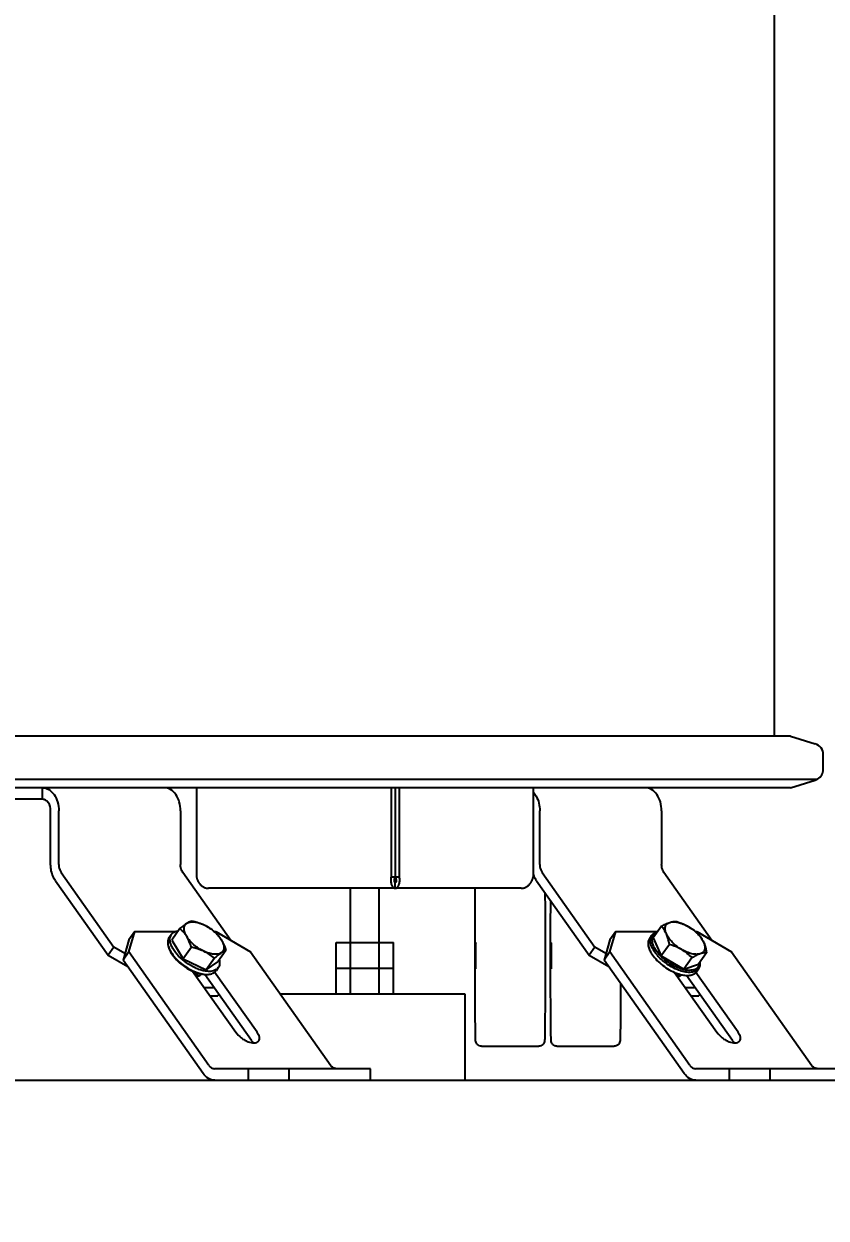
# Model space of a CAD drawing. Header units: millimetres. Extents: x 7589 to 12925, y 625 to 5429.
# Drawn here: x 8437.6 to 8717, y 2316.2 to 2732.2 of the extents above; entities that cross this region are included whole.
import ezdxf

# ---------------------------------------------------------------- set-up
doc = ezdxf.new("R2010")
doc.units = ezdxf.units.MM
doc.header["$LTSCALE"] = 307.34
doc.header["$PDMODE"] = 3
doc.header["$PDSIZE"] = 8
doc.layers.get('0').update_dxf_attribs({"linetype": 'CONTINUOUS'})
doc.layers.get('Defpoints').update_dxf_attribs({"linetype": 'CONTINUOUS'})
doc.styles.get("Standard").update_dxf_attribs({"font": 'calibri.ttf'})
doc.dimstyles.get("Standard").update_dxf_attribs({"dimtxt": 35, "dimasz": 35, "dimexe": 1.5, "dimexo": 1, "dimtad": 1, "dimdsep": 46, "dimtxsty": 'Standard', "dimblk": '_FILLED', "dimblk1": '_FILLED', "dimblk2": '_FILLED', "dimcen": 0.09, "dimazin": 2, "dimtol": 1, "dimtp": 0.01, "dimtm": 0.01, "dimtfac": 1, "dimtofl": 0, "dimtmove": 0, "dimatfit": 3, "dimldrblk": '_FILLED', "dimfxl": 1, "dimtolj": 1, "dimarcsym": 0})

# ---------------------------------------------------------------- blocks, each defined once
blk = doc.blocks.new('_FILLED')
at = {"color": 0, "linetype": 'ByBlock'}
blk.add_solid([(0, 0), (-1, 0.214), (-1, -0.214)], dxfattribs=at)
blk = doc.blocks.new('*D49')
at = {"color": 0, "lineweight": -2}
for p, q in [((9697.66, 2702.18), (9697.66, 2246.56)), ((8032.28, 2365.25), (8032.28, 2246.56)), ((8067.28, 2248.06), (8862.03, 2248.06)), ((9662.66, 2248.06), (8867.91, 2248.06))]:
    blk.add_line(p, q, dxfattribs=at)
at = {"layer": 'Defpoints', "color": 0}
for p in [(9697.66, 2703.18), (8032.28, 2366.25), (9697.66, 2248.06)]:
    blk.add_point(p, dxfattribs=at)
at = {"color": 0, "linetype": 'ByBlock', "lineweight": -2, "xscale": 35, "yscale": 35, "zscale": 35, "rotation": 180}
blk.add_blockref('_FILLED', (8032.28, 2248.06), dxfattribs=at)
at = {"color": 0, "linetype": 'ByBlock', "lineweight": -2, "xscale": 35, "yscale": 35, "zscale": 35}
blk.add_blockref('_FILLED', (9697.66, 2248.06), dxfattribs=at)
at = {"color": 0, "insert": (8864.97, 2248.06), "char_height": 35, "attachment_point": 5}
blk.add_mtext('\\A1;\\A1;I', dxfattribs=at)

msp = doc.modelspace()

# ---------------------------------------------------------------- linework, layer by layer
at = {"color": 0, "linetype": 'Continuous'}
for p, q in [((8699.05376, 2484.06186), (8699.05376, 2899.49194)), ((8704.6385, 2484.06186), (8053.46901, 2484.06186)), ((8704.6385, 2484.06186), (8713.22324, 2481.43724)), ((8716.05376, 2472.57186), (8716.05376, 2477.61202)), ((8044.05376, 2469.09194), (8714.05376, 2469.09194)), ((8704.6385, 2466.12202), (8713.22324, 2468.74664)), ((8704.6385, 2466.12202), (8053.46901, 2466.12202)), ((8444.05376, 2462.09194), (8444.05376, 2466.09194)), ((8497.63556, 2466.12202), (8497.63556, 2435.09194)), ((8565.51781, 2466.12202), (8565.51781, 2435.09194)), ((8566.93203, 2466.12202), (8566.93203, 2435.09194)), ((8568.34624, 2466.12202), (8568.34624, 2435.09194)), ((8615.01529, 2466.12202), (8615.01529, 2435.09194)), ((8444.05376, 2462.09194), (8314.05376, 2462.09194)), ((8446.88218, 2439.40565), (8446.88218, 2458.09194)), ((8449.71061, 2439.40565), (8449.71061, 2458.09194)), ((8492.13702, 2458.09194), (8492.13702, 2439.40565)), ((8617.2842, 2439.40565), (8617.2842, 2458.09194)), ((8659.71061, 2458.09194), (8659.71061, 2439.40565)), ((8448.53904, 2433.7488), (8466.88218, 2407.80767)), ((8450.53904, 2436.57722), (8468.88218, 2410.6361)), ((8509.68176, 2412.93679), (8492.96544, 2436.57722)), ((8565.51781, 2435.09194), (8568.34624, 2435.09194)), ((8616.11263, 2433.7488), (8634.45578, 2407.80767)), ((8618.11263, 2436.57722), (8636.45578, 2410.6361)), ((8677.25535, 2412.93679), (8660.53904, 2436.57722)), ((8610.77265, 2431.09194), (8501.8782, 2431.09194)), ((8551.32543, 2394.25215), (8551.32543, 2431.09194)), ((8561.32543, 2394.25215), (8561.32543, 2431.09194)), ((8566.93203, 2431.09194), (8566.93203, 2433.09194)), ((8491.93818, 2417.03393), (8489.09545, 2413.0137)), ((8659.62427, 2417.85181), (8656.78154, 2413.83157)), ((8474.15485, 2413.17943), (8472.08378, 2406.10836)), ((8474.08378, 2408.93679), (8476.15485, 2416.00785)), ((8476.15485, 2416.00785), (8474.15485, 2413.17943)), ((8476.15485, 2416.00785), (8490.32496, 2416.00785)), ((8488.93042, 2414.99539), (8488.18042, 2413.93473)), ((8489.09545, 2413.0137), (8493.06864, 2406.51164)), ((8503.89675, 2416.00785), (8504.43912, 2416.00785)), ((8504.43912, 2416.00785), (8516.51018, 2408.93679)), ((8641.72844, 2413.17943), (8639.65737, 2406.10836)), ((8641.65737, 2408.93679), (8643.72844, 2416.00785)), ((8643.72844, 2416.00785), (8641.72844, 2413.17943)), ((8643.72844, 2416.00785), (8658.3204, 2416.00785)), ((8655.50401, 2413.58117), (8656.25401, 2414.64183)), ((8656.78154, 2413.83157), (8659.56715, 2407.51885)), ((8671.45742, 2416.00785), (8672.01271, 2416.00785)), ((8672.01271, 2416.00785), (8684.08378, 2408.93679)), ((8468.88218, 2410.6361), (8466.88218, 2407.80767)), ((8472.74685, 2408.37223), (8468.88218, 2410.6361)), ((8474.08378, 2408.93679), (8472.08378, 2406.10836)), ((8502.02373, 2369.42372), (8474.08378, 2408.93679)), ((8488.17872, 2410.04684), (8488.01205, 2410.51825)), ((8495.91138, 2410.53188), (8493.06864, 2406.51164)), ((8507.93806, 2409.4503), (8505.09533, 2405.43007)), ((8516.51018, 2408.93679), (8544.45014, 2369.42372)), ((8546.32543, 2412.25215), (8566.32543, 2412.25215)), ((8546.32543, 2394.25215), (8546.32543, 2412.25215)), ((8566.32543, 2394.25215), (8566.32543, 2412.25215)), ((8636.45578, 2410.6361), (8634.45578, 2407.80767)), ((8640.32044, 2408.37223), (8636.45578, 2410.6361)), ((8641.65737, 2408.93679), (8639.65737, 2406.10836)), ((8669.59733, 2369.42372), (8641.65737, 2408.93679)), ((8662.40988, 2411.53909), (8659.56715, 2407.51885)), ((8675.39915, 2408.63243), (8672.55642, 2404.61219)), ((8684.08378, 2408.93679), (8712.02373, 2369.42372)), ((8466.88218, 2407.80767), (8473.71061, 2403.80767)), ((8500.02373, 2366.59529), (8472.08378, 2406.10836)), ((8493.06864, 2406.51164), (8501.06858, 2402.71983)), ((8503.91132, 2406.74006), (8501.06858, 2402.71983)), ((8501.06858, 2402.71983), (8505.09533, 2405.43007)), ((8634.45578, 2407.80767), (8641.2842, 2403.80767)), ((8667.59733, 2366.59529), (8639.65737, 2406.10836)), ((8659.56715, 2407.51885), (8667.45459, 2402.90916)), ((8670.29732, 2406.9294), (8667.45459, 2402.90916)), ((8667.45459, 2402.90916), (8672.55642, 2404.61219)), ((8496.32882, 2402.22755), (8511.38308, 2380.93761)), ((8497.848, 2401.62599), (8497.30109, 2400.85254)), ((8516.8077, 2378.10919), (8500.54568, 2401.10715)), ((8500.84539, 2401.09016), (8501.34539, 2401.09016)), ((8518.8077, 2380.93761), (8504.00061, 2401.87799)), ((8505.26035, 2403.44838), (8504.51035, 2402.38772)), ((8546.32543, 2403.25215), (8566.32543, 2403.25215)), ((8664.20711, 2401.79664), (8678.95667, 2380.93761)), ((8665.25345, 2401.3882), (8664.87469, 2400.85254)), ((8684.38129, 2378.10919), (8668.37122, 2400.75084)), ((8686.38129, 2380.93761), (8671.63177, 2401.79658)), ((8671.83394, 2402.03417), (8672.58394, 2403.09483)), ((8500.38308, 2396.49396), (8503.8077, 2396.49396)), ((8667.95667, 2396.49396), (8671.38129, 2396.49396)), ((8502.38308, 2393.66553), (8505.16645, 2393.66553)), ((8505.48708, 2394.11896), (8505.16645, 2393.66553)), ((8591.32543, 2394.25215), (8526.89379, 2394.25215)), ((8591.32543, 2364.25215), (8591.32543, 2394.25215)), ((8669.95667, 2393.66553), (8672.74005, 2393.66553)), ((8673.06067, 2394.11896), (8672.74005, 2393.66553)), ((8596.94585, 2376.09194), (8616.94539, 2376.09194)), ((8623.24254, 2376.09194), (8643.24208, 2376.09194)), ((8558.24913, 2368.25215), (8504.02373, 2368.25215)), ((8515.82272, 2364.25215), (8515.82272, 2368.25215)), ((8529.96486, 2364.25215), (8529.96486, 2368.25215)), ((8558.24913, 2364.25215), (8558.24913, 2368.25215)), ((8725.82272, 2368.25215), (8671.59733, 2368.25215)), ((8683.39632, 2364.25215), (8683.39632, 2368.25215)), ((8697.53845, 2364.25215), (8697.53845, 2368.25215)), ((8504.02373, 2364.25215), (8591.32543, 2364.25215)), ((8671.59733, 2364.25215), (8725.82272, 2364.25215))]:
    msp.add_line(p, q, dxfattribs=at)
at = {"color": 0}
msp.add_line((7856.77159, 2364.25215), (9904.29915, 2364.25215), dxfattribs=at)
at = {"color": 0, "linetype": 'Continuous'}
for centre, radius, start, end in [((8712.05376, 2477.61202), 4, 0, 73), ((8712.05376, 2472.57186), 4, 300.3060716, 0), ((8712.05376, 2472.57186), 4, 287, 298.2801151), ((8503.61142, 2436.43753), 6.12548, 192.6897035, 201.4065336), ((8503.50307, 2436.39558), 6.00929, 201.4112211, 204.7296586), ((8503.34805, 2436.32205), 5.83773, 204.7106285, 210.5315518), ((8609.3028, 2436.32205), 5.83773, 329.4684483, 335.2893725), ((8609.14779, 2436.39558), 6.00929, 335.2703424, 338.5887792), ((8609.03943, 2436.43753), 6.12548, 338.5934665, 347.3102963), ((8624.04462, 2439.00892), 9.5378, 198.0303972, 202.1967703), ((8503.12224, 2436.1904), 5.57634, 210.5450884, 214.8752304), ((8502.88498, 2436.02319), 5.28609, 214.8588191, 220.3884197), ((8502.63322, 2435.81019), 4.95632, 220.3988055, 225.6544977), ((8502.41415, 2435.58535), 4.6424, 225.6483594, 231.2540072), ((8502.22113, 2435.34534), 4.3344, 231.2582706, 237.6256725), ((8502.07712, 2435.11941), 4.06648, 237.6349466, 243.2520779), ((8501.96921, 2434.90461), 3.8261, 243.2473291, 251.2713842), ((8501.90919, 2434.7339), 3.64515, 251.3033075, 256.3144088), ((8501.88237, 2434.62288), 3.53094, 256.3111417, 269.9324566), ((8610.76849, 2434.62288), 3.53094, 270.0675431, 283.6888584), ((8610.74166, 2434.7339), 3.64515, 283.6855916, 288.6966935), ((8610.68164, 2434.90461), 3.8261, 288.7286167, 296.752671), ((8610.57373, 2435.11941), 4.06648, 296.7479222, 302.365054), ((8610.42972, 2435.34534), 4.3344, 302.374328, 308.7417297), ((8610.2367, 2435.58535), 4.6424, 308.7459932, 314.351641), ((8610.01763, 2435.81019), 4.95632, 314.3455026, 319.6011948), ((8609.76587, 2436.02319), 5.28609, 319.6115806, 325.1411816), ((8609.52862, 2436.1904), 5.57634, 325.1247703, 329.4549118), ((8665.66019, 2414.29334), 11.14236, 210.794653, 211.7266871)]:
    msp.add_arc(centre, radius, start, end, dxfattribs=at)
for points, knots in [([(8444.05376, 2466.09194), (8444.80339, 2466.09194), (8446.4135, 2465.6051), (8448.25721, 2463.7409), (8449.44118, 2461.12239), (8449.71061, 2459.12251), (8449.71061, 2458.09194)], [0, 0, 0, 0, 0.20947562, 0.444657158, 0.71201907, 1, 1, 1, 1]), ([(8492.13702, 2458.09194), (8492.13702, 2459.12251), (8491.86759, 2461.12239), (8490.68361, 2463.7409), (8488.83991, 2465.6051), (8487.22979, 2466.09194), (8486.48016, 2466.09194)], [0, 0, 0, 0, 0.28798093, 0.555342842, 0.79052438, 1, 1, 1, 1]), ([(8615.02499, 2464.48814), (8615.38775, 2464.10284), (8616.74942, 2462.23902), (8617.2842, 2459.85449), (8617.2842, 2458.09194)], [0, 0, 0, 0, 0.230914828, 1, 1, 1, 1]), ([(8659.71061, 2458.09194), (8659.71061, 2459.12251), (8659.44118, 2461.12239), (8658.25721, 2463.7409), (8656.4135, 2465.6051), (8654.80339, 2466.09194), (8654.05376, 2466.09194)], [0, 0, 0, 0, 0.28798093, 0.555342842, 0.79052438, 1, 1, 1, 1]), ([(8446.88218, 2458.09194), (8446.88218, 2459.07435), (8446.51734, 2460.55194), (8445.23409, 2461.84781), (8444.42859, 2462.09194), (8444.05376, 2462.09194)], [0, 0, 0, 0, 0.552526394, 0.789187159, 1, 1, 1, 1]), ([(8448.53904, 2433.7488), (8448.26936, 2434.13017), (8447.27953, 2435.85673), (8446.88218, 2437.89033), (8446.88218, 2439.40565)], [0, 0, 0, 0, 0.235616236, 1, 1, 1, 1]), ([(8449.71061, 2439.40565), (8449.71061, 2439.14498), (8449.77817, 2438.15763), (8450.11763, 2437.17318), (8450.53904, 2436.57722)], [0, 0, 0, 0, 0.263156404, 1, 1, 1, 1]), ([(8492.96544, 2436.57722), (8492.83061, 2436.76791), (8492.33571, 2437.6312), (8492.13702, 2438.64799), (8492.13702, 2439.40565)], [0, 0, 0, 0, 0.235616553, 1, 1, 1, 1]), ([(8617.2842, 2439.40565), (8617.2842, 2439.14498), (8617.35176, 2438.15763), (8617.69123, 2437.17318), (8618.11263, 2436.57722)], [0, 0, 0, 0, 0.263156404, 1, 1, 1, 1]), ([(8660.53904, 2436.57722), (8660.4042, 2436.76791), (8659.9093, 2437.6312), (8659.71061, 2438.64799), (8659.71061, 2439.40565)], [0, 0, 0, 0, 0.235616553, 1, 1, 1, 1]), ([(8565.51781, 2435.09194), (8565.40531, 2434.59211), (8565.30968, 2433.62918), (8565.5427, 2432.3365), (8566.06645, 2431.38898), (8566.66873, 2431.09194), (8566.93203, 2431.09194)], [0, 0, 0, 0, 0.328092399, 0.610579611, 0.831384972, 1, 1, 1, 1]), ([(8566.93203, 2433.09194), (8566.85148, 2433.09194), (8566.67236, 2433.30722), (8566.61956, 2433.74168), (8566.66558, 2434.38399), (8566.82202, 2434.84757), (8566.93203, 2435.09194)], [0, 0, 0, 0, 0.112807192, 0.321078905, 0.624703854, 1, 1, 1, 1]), ([(8566.93203, 2435.09194), (8567.04203, 2434.84757), (8567.19847, 2434.38399), (8567.2445, 2433.74168), (8567.19169, 2433.30722), (8567.01258, 2433.09194), (8566.93203, 2433.09194)], [0, 0, 0, 0, 0.37529615, 0.678921099, 0.88719281, 1, 1, 1, 1]), ([(8566.93203, 2431.09194), (8567.19533, 2431.09194), (8567.7976, 2431.38898), (8568.32135, 2432.3365), (8568.55438, 2433.62918), (8568.45874, 2434.59211), (8568.34624, 2435.09194)], [0, 0, 0, 0, 0.168615032, 0.389420395, 0.671907607, 1, 1, 1, 1]), ([(8594.74642, 2407.59194), (8594.74642, 2409.83806), (8594.75345, 2417.6739), (8594.77555, 2425.50982), (8594.82528, 2431.09933)], [0, 0, 0, 0, 0.28664704, 1, 1, 1, 1]), ([(8619.07849, 2429.56731), (8619.09002, 2428.03732), (8619.13273, 2420.71227), (8619.14481, 2413.38708), (8619.14481, 2407.59194)], [0, 0, 0, 0, 0.208873093, 1, 1, 1, 1]), ([(8621.04312, 2407.59194), (8621.04312, 2409.31827), (8621.04709, 2415.69768), (8621.06396, 2422.0771), (8621.09075, 2426.7301)], [0, 0, 0, 0, 0.270609515, 1, 1, 1, 1]), ([(8491.93818, 2417.03393), (8492.35085, 2417.38777), (8493.12218, 2418.03196), (8493.92614, 2418.63674), (8494.30882, 2418.8943)], [0, 0, 0, 0, 0.540956568, 1, 1, 1, 1]), ([(8494.28204, 2414.28816), (8493.95774, 2414.81887), (8493.24295, 2415.79987), (8492.37962, 2416.6499), (8491.93818, 2417.03393)], [0, 0, 0, 0, 0.515264753, 1, 1, 1, 1]), ([(8494.28204, 2414.28816), (8494.005, 2414.74154), (8493.56614, 2415.61716), (8493.36467, 2416.58984), (8493.36723, 2417.03118)], [0, 0, 0, 0, 0.546255409, 1, 1, 1, 1]), ([(8493.36723, 2417.03118), (8493.36938, 2417.40026), (8493.50884, 2418.13836), (8494.01867, 2418.69902), (8494.30882, 2418.8943)], [0, 0, 0, 0, 0.513453896, 1, 1, 1, 1]), ([(8494.30882, 2418.8943), (8494.46801, 2419.00145), (8494.99097, 2419.33614), (8495.55399, 2419.61836), (8495.96492, 2419.74417)], [0, 0, 0, 0, 0.308680259, 1, 1, 1, 1]), ([(8494.30882, 2418.8943), (8495.02539, 2419.3766), (8496.59817, 2419.50812), (8498.60568, 2419.07384), (8499.74285, 2418.62809), (8500.32216, 2418.35351)], [0, 0, 0, 0, 0.416558448, 0.690830754, 1, 1, 1, 1]), ([(8495.96492, 2419.74417), (8496.34339, 2419.66688), (8497.83209, 2419.33202), (8499.29183, 2418.84187), (8500.32216, 2418.35351)], [0, 0, 0, 0, 0.253054328, 1, 1, 1, 1]), ([(8500.32216, 2418.35351), (8500.98923, 2418.03734), (8502.26029, 2417.31113), (8503.41721, 2416.41875), (8503.96486, 2415.95236)], [0, 0, 0, 0, 0.506471972, 1, 1, 1, 1]), ([(8500.32216, 2418.35351), (8501.56693, 2417.76351), (8503.30506, 2416.62115), (8505.21025, 2414.75824), (8505.98927, 2413.72936), (8506.30873, 2413.20658)], [0, 0, 0, 0, 0.51782166, 0.769695578, 1, 1, 1, 1]), ([(8659.62427, 2417.85181), (8660.12368, 2418.1303), (8661.07059, 2418.63115), (8662.05914, 2419.05058), (8662.53246, 2419.20857)], [0, 0, 0, 0, 0.534003785, 1, 1, 1, 1]), ([(8661.37434, 2415.2007), (8661.15041, 2415.70818), (8660.63975, 2416.64784), (8659.97035, 2417.47984), (8659.62427, 2417.85181)], [0, 0, 0, 0, 0.521938422, 1, 1, 1, 1]), ([(8661.37434, 2415.2007), (8661.18276, 2415.63487), (8660.90945, 2416.46828), (8660.93325, 2417.54531), (8661.22632, 2418.23799), (8661.67751, 2418.81427), (8662.17933, 2419.0907), (8662.53246, 2419.20857)], [0, 0, 0, 0, 0.298378996, 0.544684067, 0.656182903, 0.765934852, 1, 1, 1, 1]), ([(8662.53246, 2419.20857), (8662.92094, 2419.33825), (8663.64447, 2419.52795), (8664.39248, 2419.571), (8664.7261, 2419.55484)], [0, 0, 0, 0, 0.550792627, 1, 1, 1, 1]), ([(8662.53246, 2419.20857), (8662.95606, 2419.34997), (8663.95238, 2419.46703), (8664.93287, 2419.33154), (8665.45657, 2419.21434)], [0, 0, 0, 0, 0.454194797, 1, 1, 1, 1]), ([(8664.7261, 2419.55484), (8665.10076, 2419.44415), (8666.58332, 2418.97329), (8668.02093, 2418.34328), (8669.02709, 2417.75524)], [0, 0, 0, 0, 0.251059388, 1, 1, 1, 1]), ([(8665.45657, 2419.21434), (8666.05857, 2419.07963), (8667.29001, 2418.67437), (8668.44645, 2418.09459), (8669.02709, 2417.75524)], [0, 0, 0, 0, 0.478425219, 1, 1, 1, 1]), ([(8669.02709, 2417.75524), (8669.68906, 2417.36836), (8670.94656, 2416.50024), (8672.0772, 2415.47668), (8672.61354, 2414.94515)], [0, 0, 0, 0, 0.503818985, 1, 1, 1, 1]), ([(8669.02709, 2417.75524), (8670.21524, 2417.06085), (8671.83763, 2415.81414), (8673.51532, 2413.8498), (8674.13604, 2412.80977), (8674.36361, 2412.29404)], [0, 0, 0, 0, 0.533958182, 0.781280853, 1, 1, 1, 1]), ([(8488.18042, 2413.93473), (8488.03121, 2413.7237), (8487.79112, 2413.23571), (8487.65298, 2412.39783), (8487.72498, 2411.46982), (8487.89783, 2410.84134), (8488.01205, 2410.51825)], [0, 0, 0, 0, 0.218603404, 0.451694575, 0.71014421, 1, 1, 1, 1]), ([(8504.58442, 2402.79214), (8503.9857, 2402.38706), (8502.77999, 2402.10192), (8501.11843, 2402.17706), (8499.64746, 2402.46752), (8498.09676, 2402.98258), (8495.95269, 2403.9591), (8493.42112, 2405.58973), (8491.24171, 2407.61782), (8489.869, 2409.38815), (8489.10733, 2410.67489), (8488.60917, 2411.91698), (8488.39314, 2413.07989), (8488.47615, 2414.13155), (8488.75063, 2414.74109), (8488.93034, 2414.99527)], [0, 0, 0, 0, 0.093407329, 0.150874742, 0.215437521, 0.286175917, 0.361651532, 0.519363883, 0.673044657, 0.743736307, 0.808241539, 0.86564704, 0.915821245, 0.959775631, 1, 1, 1, 1]), ([(8488.93034, 2414.99527), (8488.97519, 2415.05871), (8489.16894, 2415.30749), (8489.40976, 2415.51861), (8489.60635, 2415.65163)], [0, 0, 0, 0, 0.246599431, 1, 1, 1, 1]), ([(8489.60635, 2415.65163), (8489.72523, 2415.73206), (8490.26665, 2416.04231), (8490.8871, 2416.19596), (8491.36239, 2416.25175)], [0, 0, 0, 0, 0.230728984, 1, 1, 1, 1]), ([(8495.91138, 2410.53188), (8495.80498, 2410.86993), (8495.37072, 2412.16471), (8494.80977, 2413.42455), (8494.28204, 2414.28816)], [0, 0, 0, 0, 0.25935239, 1, 1, 1, 1]), ([(8500.26861, 2409.14122), (8499.02384, 2409.73122), (8497.28572, 2410.87358), (8495.38053, 2412.73649), (8494.6015, 2413.76537), (8494.28204, 2414.28816)], [0, 0, 0, 0, 0.51782166, 0.769695578, 1, 1, 1, 1]), ([(8503.96486, 2415.95236), (8504.40629, 2415.56833), (8505.26963, 2414.7183), (8505.98442, 2413.7373), (8506.30873, 2413.20658)], [0, 0, 0, 0, 0.484725298, 1, 1, 1, 1]), ([(8506.30873, 2413.20658), (8506.47969, 2412.9268), (8507.14374, 2411.7303), (8507.62612, 2410.44143), (8507.93806, 2409.4503)], [0, 0, 0, 0, 0.239863717, 1, 1, 1, 1]), ([(8506.30873, 2413.20658), (8506.58577, 2412.7532), (8507.02463, 2411.87758), (8507.2261, 2410.90489), (8507.22354, 2410.46356)], [0, 0, 0, 0, 0.546255409, 1, 1, 1, 1]), ([(8655.50411, 2413.58129), (8655.29792, 2413.28975), (8654.99851, 2412.56778), (8654.98721, 2411.32456), (8655.35832, 2409.95672), (8655.81249, 2409.05255), (8656.08881, 2408.58886)], [0, 0, 0, 0, 0.202638091, 0.429139605, 0.693687292, 1, 1, 1, 1]), ([(8662.57925, 2404.09386), (8661.38801, 2404.82805), (8659.73585, 2406.09804), (8657.91335, 2408.06016), (8656.85137, 2409.54234), (8656.11559, 2410.99788), (8655.73838, 2412.37309), (8655.74681, 2413.62296), (8656.04693, 2414.34898), (8656.25402, 2414.64183)], [0, 0, 0, 0, 0.314771697, 0.463989993, 0.601378891, 0.723568335, 0.82906346, 0.919318957, 1, 1, 1, 1]), ([(8656.25402, 2414.64183), (8656.46007, 2414.93321), (8657.03985, 2415.45575), (8657.76426, 2415.71916), (8658.1532, 2415.80757)], [0, 0, 0, 0, 0.472219253, 1, 1, 1, 1]), ([(8666.18349, 2403.11684), (8665.34317, 2403.40805), (8663.67289, 2404.16855), (8661.36391, 2405.67216), (8659.32574, 2407.46833), (8657.72972, 2409.40483), (8656.82665, 2411.09148), (8656.47976, 2412.37496), (8656.41275, 2413.22678), (8656.53185, 2413.99874), (8656.84238, 2414.66949), (8657.33738, 2415.21266), (8657.75927, 2415.46766), (8657.98654, 2415.57148)], [0, 0, 0, 0, 0.150816578, 0.309533595, 0.465796685, 0.609645173, 0.73331087, 0.786506404, 0.834120304, 0.877183448, 0.917532219, 0.957628707, 1, 1, 1, 1]), ([(8662.40988, 2411.53909), (8662.35156, 2411.86832), (8662.10808, 2413.11373), (8661.75203, 2414.3448), (8661.37434, 2415.2007)], [0, 0, 0, 0, 0.263297209, 1, 1, 1, 1]), ([(8666.71087, 2409.73949), (8665.52272, 2410.43389), (8663.90033, 2411.68059), (8662.22263, 2413.64493), (8661.60192, 2414.68496), (8661.37434, 2415.2007)], [0, 0, 0, 0, 0.533958182, 0.781280853, 1, 1, 1, 1]), ([(8672.61354, 2414.94515), (8672.95962, 2414.57319), (8673.62901, 2413.7412), (8674.13967, 2412.80153), (8674.36361, 2412.29404)], [0, 0, 0, 0, 0.478051595, 1, 1, 1, 1]), ([(8488.01205, 2410.51825), (8488.02537, 2410.48059), (8488.08086, 2410.32775), (8488.14145, 2410.17676), (8488.18969, 2410.06399)], [0, 0, 0, 0, 0.245656925, 1, 1, 1, 1]), ([(8488.17864, 2410.04707), (8488.45274, 2409.27167), (8489.34243, 2407.69376), (8491.22042, 2405.56987), (8493.58956, 2403.66419), (8495.39357, 2402.63816), (8496.32935, 2402.21477)], [0, 0, 0, 0, 0.213642579, 0.463875398, 0.733184078, 1, 1, 1, 1]), ([(8488.18969, 2410.06399), (8488.50927, 2409.3168), (8489.42625, 2407.81316), (8491.2673, 2405.77531), (8493.53775, 2403.93428), (8495.25084, 2402.91935), (8496.14027, 2402.48603)], [0, 0, 0, 0, 0.218162424, 0.467888001, 0.734399251, 1, 1, 1, 1]), ([(8500.26861, 2409.14122), (8499.92811, 2409.30261), (8498.5232, 2409.90421), (8497.03823, 2410.30173), (8495.91138, 2410.53188)], [0, 0, 0, 0, 0.246778588, 1, 1, 1, 1]), ([(8503.91132, 2406.74006), (8503.36368, 2407.20645), (8502.20676, 2408.09883), (8500.9357, 2408.82504), (8500.26861, 2409.14122)], [0, 0, 0, 0, 0.493518123, 1, 1, 1, 1]), ([(8506.28196, 2408.60043), (8505.56538, 2408.11813), (8503.99261, 2407.98662), (8501.98509, 2408.4209), (8500.84792, 2408.86664), (8500.26861, 2409.14122)], [0, 0, 0, 0, 0.416558448, 0.690830754, 1, 1, 1, 1]), ([(8506.28196, 2408.60043), (8505.89929, 2408.34287), (8505.09532, 2407.73809), (8504.32399, 2407.0939), (8503.91132, 2406.74006)], [0, 0, 0, 0, 0.459033823, 1, 1, 1, 1]), ([(8507.22354, 2410.46356), (8507.22139, 2410.09448), (8507.08193, 2409.35637), (8506.5721, 2408.79572), (8506.28196, 2408.60043)], [0, 0, 0, 0, 0.513453896, 1, 1, 1, 1]), ([(8507.93806, 2409.4503), (8507.8207, 2409.41437), (8507.23509, 2409.20256), (8506.69596, 2408.87908), (8506.28196, 2408.60043)], [0, 0, 0, 0, 0.19739738, 1, 1, 1, 1]), ([(8594.94589, 2412.09193), (8594.93859, 2412.0919), (8594.94934, 2412.04589), (8594.93452, 2411.99766), (8594.93879, 2411.88142), (8594.93306, 2411.73716), (8594.93159, 2411.54741), (8594.92746, 2411.22298), (8594.92396, 2410.73301), (8594.92019, 2410.06004), (8594.91753, 2409.29193), (8594.91584, 2408.4586), (8594.91547, 2407.88455), (8594.91547, 2407.59194)], [0, 0, 0, 0, 0.00486779, 0.019276337, 0.043131517, 0.076193713, 0.118151207, 0.168603907, 0.292953553, 0.444480196, 0.617336375, 0.804945083, 1, 1, 1, 1]), ([(8594.97631, 2407.59194), (8594.97631, 2407.88455), (8594.97594, 2408.45861), (8594.97425, 2409.29194), (8594.97159, 2410.06005), (8594.96783, 2410.73302), (8594.96432, 2411.223), (8594.96019, 2411.54743), (8594.95872, 2411.73719), (8594.953, 2411.88142), (8594.95726, 2411.99772), (8594.94245, 2412.04584), (8594.95319, 2412.09195), (8594.94589, 2412.09193)], [0, 0, 0, 0, 0.1950576, 0.382665037, 0.555521976, 0.707049031, 0.831400269, 0.881854464, 0.923811615, 0.956874162, 0.980727772, 0.995134804, 1, 1, 1, 1]), ([(8621.24259, 2412.09193), (8621.23528, 2412.0919), (8621.24603, 2412.04589), (8621.23122, 2411.99766), (8621.23548, 2411.88142), (8621.22976, 2411.73716), (8621.22829, 2411.54741), (8621.22416, 2411.22298), (8621.22065, 2410.73301), (8621.21689, 2410.06004), (8621.21423, 2409.29193), (8621.21254, 2408.4586), (8621.21217, 2407.88455), (8621.21217, 2407.59194)], [0, 0, 0, 0, 0.00486779, 0.019276337, 0.043131517, 0.076193713, 0.118151207, 0.168603907, 0.292953553, 0.444480196, 0.617336375, 0.804945083, 1, 1, 1, 1]), ([(8621.27301, 2407.59194), (8621.27301, 2407.88455), (8621.27264, 2408.45861), (8621.27095, 2409.29194), (8621.26829, 2410.06005), (8621.26452, 2410.73302), (8621.26102, 2411.223), (8621.25689, 2411.54743), (8621.25542, 2411.73719), (8621.24969, 2411.88142), (8621.25395, 2411.99772), (8621.23914, 2412.04584), (8621.24989, 2412.09195), (8621.24259, 2412.09193)], [0, 0, 0, 0, 0.1950576, 0.382665037, 0.555521976, 0.707049031, 0.831400269, 0.881854464, 0.923811615, 0.956874162, 0.980727772, 0.995134804, 1, 1, 1, 1]), ([(8666.71087, 2409.73949), (8666.37628, 2409.93503), (8665.00311, 2410.67068), (8663.53093, 2411.2079), (8662.40988, 2411.53909)], [0, 0, 0, 0, 0.248983308, 1, 1, 1, 1]), ([(8670.29732, 2406.9294), (8669.76099, 2407.46092), (8668.63036, 2408.48447), (8667.37286, 2409.3526), (8666.71087, 2409.73949)], [0, 0, 0, 0, 0.496171125, 1, 1, 1, 1]), ([(8670.28139, 2408.28039), (8669.67939, 2408.4151), (8668.44795, 2408.82036), (8667.29151, 2409.40015), (8666.71087, 2409.73949)], [0, 0, 0, 0, 0.478425219, 1, 1, 1, 1]), ([(8674.36361, 2412.29404), (8674.5552, 2411.85986), (8674.82851, 2411.02645), (8674.80471, 2409.94942), (8674.51164, 2409.25675), (8674.06045, 2408.68047), (8673.55863, 2408.40404), (8673.2055, 2408.28616)], [0, 0, 0, 0, 0.298378996, 0.544684067, 0.656182903, 0.765934852, 1, 1, 1, 1]), ([(8675.39915, 2408.63243), (8675.06553, 2408.64859), (8674.31753, 2408.60554), (8673.594, 2408.41584), (8673.2055, 2408.28616)], [0, 0, 0, 0, 0.449197209, 1, 1, 1, 1]), ([(8674.36361, 2412.29404), (8674.48438, 2412.02037), (8674.94663, 2410.83556), (8675.22975, 2409.58874), (8675.39915, 2408.63243)], [0, 0, 0, 0, 0.235471783, 1, 1, 1, 1]), ([(8505.63069, 2406.1755), (8505.74366, 2405.68374), (8505.81429, 2404.93672), (8505.59031, 2404.01453), (8505.38374, 2403.6229), (8505.26043, 2403.44849)], [0, 0, 0, 0, 0.535819685, 0.773182646, 1, 1, 1, 1]), ([(8596.94585, 2376.09194), (8596.45532, 2376.09194), (8595.523, 2376.45552), (8594.97052, 2377.47246), (8594.9179, 2378.26599), (8594.89632, 2378.94322), (8594.87722, 2379.82074), (8594.85886, 2380.97721), (8594.84119, 2382.4094), (8594.82453, 2384.10461), (8594.80277, 2386.83951), (8594.7804, 2390.76524), (8594.76107, 2395.96477), (8594.74911, 2401.65342), (8594.74642, 2405.58427), (8594.74642, 2407.59194)], [0, 0, 0, 0, 0.045153925, 0.082521781, 0.099730723, 0.118114411, 0.144939497, 0.180506751, 0.224590108, 0.276782314, 0.336561762, 0.476349658, 0.63815844, 0.815190289, 1, 1, 1, 1]), ([(8594.91547, 2407.59194), (8594.91547, 2407.29933), (8594.91584, 2406.72528), (8594.91753, 2405.89194), (8594.92019, 2405.12383), (8594.92396, 2404.45086), (8594.92746, 2403.96089), (8594.93159, 2403.63645), (8594.93306, 2403.44669), (8594.93879, 2403.30246), (8594.93453, 2403.18616), (8594.94933, 2403.13805), (8594.93859, 2403.09193), (8594.94589, 2403.09196)], [0, 0, 0, 0, 0.1950576, 0.382665037, 0.555521976, 0.707049031, 0.831400269, 0.881854464, 0.923811615, 0.956874162, 0.980727772, 0.995134804, 1, 1, 1, 1]), ([(8594.94589, 2403.09196), (8594.95319, 2403.09198), (8594.94245, 2403.13799), (8594.95726, 2403.18622), (8594.953, 2403.30247), (8594.95872, 2403.44672), (8594.96019, 2403.63647), (8594.96432, 2403.96091), (8594.96783, 2404.45088), (8594.97159, 2405.12384), (8594.97425, 2405.89195), (8594.97594, 2406.72528), (8594.97631, 2407.29933), (8594.97631, 2407.59194)], [0, 0, 0, 0, 0.00486779, 0.019276337, 0.043131517, 0.076193713, 0.118151207, 0.168603907, 0.292953553, 0.444480196, 0.617336375, 0.804945083, 1, 1, 1, 1]), ([(8619.14481, 2407.59194), (8619.14481, 2405.58398), (8619.14213, 2401.6526), (8619.13016, 2395.96342), (8619.11083, 2390.76364), (8619.08846, 2386.8379), (8619.06669, 2384.10304), (8619.05003, 2382.40793), (8619.03235, 2380.97587), (8619.014, 2379.8196), (8618.99487, 2378.9423), (8618.97335, 2378.26508), (8618.9203, 2377.47176), (8618.36773, 2376.45531), (8617.43581, 2376.09194), (8616.94539, 2376.09194)], [0, 0, 0, 0, 0.184836568, 0.361889706, 0.523700216, 0.663488237, 0.723266319, 0.77545596, 0.819535138, 0.855096513, 0.881914003, 0.900289861, 0.917514596, 0.954855841, 1, 1, 1, 1]), ([(8623.24254, 2376.09194), (8622.75201, 2376.09194), (8621.81969, 2376.45552), (8621.26722, 2377.47246), (8621.2146, 2378.26599), (8621.19301, 2378.94322), (8621.17392, 2379.82074), (8621.15556, 2380.97721), (8621.13789, 2382.4094), (8621.12123, 2384.10461), (8621.09946, 2386.83951), (8621.0771, 2390.76524), (8621.05776, 2395.96477), (8621.0458, 2401.65342), (8621.04312, 2405.58427), (8621.04312, 2407.59194)], [0, 0, 0, 0, 0.045153925, 0.082521781, 0.099730723, 0.118114411, 0.144939497, 0.180506751, 0.224590108, 0.276782314, 0.336561762, 0.476349658, 0.63815844, 0.815190289, 1, 1, 1, 1]), ([(8621.21217, 2407.59194), (8621.21217, 2407.29933), (8621.21254, 2406.72528), (8621.21423, 2405.89194), (8621.21689, 2405.12383), (8621.22065, 2404.45086), (8621.22416, 2403.96089), (8621.22829, 2403.63645), (8621.22976, 2403.44669), (8621.23548, 2403.30246), (8621.23122, 2403.18616), (8621.24603, 2403.13805), (8621.23529, 2403.09193), (8621.24259, 2403.09196)], [0, 0, 0, 0, 0.1950576, 0.382665037, 0.555521976, 0.707049031, 0.831400269, 0.881854464, 0.923811615, 0.956874162, 0.980727772, 0.995134804, 1, 1, 1, 1]), ([(8621.24259, 2403.09196), (8621.24989, 2403.09198), (8621.23914, 2403.13799), (8621.25395, 2403.18622), (8621.24969, 2403.30247), (8621.25542, 2403.44672), (8621.25689, 2403.63647), (8621.26102, 2403.96091), (8621.26452, 2404.45088), (8621.26829, 2405.12384), (8621.27095, 2405.89195), (8621.27264, 2406.72528), (8621.27301, 2407.29933), (8621.27301, 2407.59194)], [0, 0, 0, 0, 0.00486779, 0.019276337, 0.043131517, 0.076193713, 0.118151207, 0.168603907, 0.292953553, 0.444480196, 0.617336375, 0.804945083, 1, 1, 1, 1]), ([(8656.18287, 2408.43393), (8656.61082, 2407.74167), (8657.65961, 2406.38489), (8659.56886, 2404.57434), (8661.77373, 2402.99448), (8663.38513, 2402.14496), (8664.20757, 2401.79145)], [0, 0, 0, 0, 0.231316566, 0.484397967, 0.74556186, 1, 1, 1, 1]), ([(8672.88368, 2405.04684), (8672.85975, 2404.7695), (8672.74272, 2404.23066), (8672.31599, 2403.5224), (8671.6644, 2402.98784), (8670.82481, 2402.64283), (8669.82668, 2402.48501), (8668.23853, 2402.52357), (8667.00944, 2402.83061), (8666.18349, 2403.11684)], [0, 0, 0, 0, 0.1035147, 0.201501556, 0.301783792, 0.411468805, 0.535193163, 0.674937983, 1, 1, 1, 1]), ([(8673.2055, 2408.28616), (8672.7819, 2408.14476), (8671.78558, 2408.0277), (8670.80509, 2408.1632), (8670.28139, 2408.28039)], [0, 0, 0, 0, 0.454194797, 1, 1, 1, 1]), ([(8673.2055, 2408.28616), (8672.7322, 2408.12817), (8671.74365, 2407.70874), (8670.79673, 2407.2079), (8670.29732, 2406.9294)], [0, 0, 0, 0, 0.465986569, 1, 1, 1, 1]), ([(8673.04904, 2405.2817), (8673.09616, 2404.88416), (8673.09053, 2404.11072), (8672.79063, 2403.38712), (8672.58394, 2403.09483)], [0, 0, 0, 0, 0.527919373, 1, 1, 1, 1]), ([(8496.14027, 2402.48603), (8496.92805, 2402.10224), (8498.4608, 2401.48719), (8500.08758, 2401.15617), (8500.85426, 2401.10644)], [0, 0, 0, 0, 0.532832995, 1, 1, 1, 1]), ([(8496.32935, 2402.21477), (8497.09248, 2401.8695), (8498.56419, 2401.33214), (8500.12323, 2401.09019), (8500.84514, 2401.09016)], [0, 0, 0, 0, 0.537093473, 1, 1, 1, 1]), ([(8497.62749, 2400.39214), (8497.81907, 2400.40471), (8498.47475, 2400.48896), (8499.12933, 2400.83999), (8499.40261, 2401.22647)], [0, 0, 0, 0, 0.288571347, 1, 1, 1, 1]), ([(8497.84055, 2401.59474), (8497.87702, 2401.49907), (8498.00024, 2401.1409), (8498.07359, 2400.76299), (8498.08192, 2400.4865)], [0, 0, 0, 0, 0.270149099, 1, 1, 1, 1]), ([(8500.85426, 2401.10644), (8500.89585, 2401.10375), (8501.0594, 2401.0944), (8501.22325, 2401.09016), (8501.34539, 2401.09016)], [0, 0, 0, 0, 0.254393182, 1, 1, 1, 1]), ([(8501.34539, 2401.09016), (8501.5886, 2401.09015), (8502.44794, 2401.13303), (8503.32086, 2401.38402), (8503.83442, 2401.73148)], [0, 0, 0, 0, 0.281733578, 1, 1, 1, 1]), ([(8503.83442, 2401.73148), (8503.90116, 2401.77664), (8504.1546, 2401.96384), (8504.37503, 2402.19633), (8504.51035, 2402.38772)], [0, 0, 0, 0, 0.25584366, 1, 1, 1, 1]), ([(8505.26043, 2403.44849), (8505.21558, 2403.38505), (8505.02184, 2403.13627), (8504.78101, 2402.92515), (8504.58442, 2402.79214)], [0, 0, 0, 0, 0.246599431, 1, 1, 1, 1]), ([(8666.0132, 2402.44197), (8665.72473, 2402.54194), (8664.53638, 2402.99597), (8663.4019, 2403.58685), (8662.57925, 2404.09386)], [0, 0, 0, 0, 0.24008544, 1, 1, 1, 1]), ([(8664.20757, 2401.79145), (8664.2957, 2401.75357), (8664.64385, 2401.60748), (8664.99711, 2401.47353), (8665.2632, 2401.38131)], [0, 0, 0, 0, 0.254081242, 1, 1, 1, 1]), ([(8665.20251, 2400.3923), (8665.35797, 2400.40258), (8665.90425, 2400.46883), (8666.44895, 2400.69339), (8666.74156, 2400.96107)], [0, 0, 0, 0, 0.282045123, 1, 1, 1, 1]), ([(8665.2632, 2401.38131), (8665.40391, 2401.33255), (8665.95043, 2401.1525), (8666.50848, 2401.00648), (8666.92664, 2400.92253)], [0, 0, 0, 0, 0.258794738, 1, 1, 1, 1]), ([(8665.51281, 2401.30653), (8665.53525, 2401.23236), (8665.61151, 2400.95129), (8665.65344, 2400.65983), (8665.6564, 2400.44605)], [0, 0, 0, 0, 0.266038404, 1, 1, 1, 1]), ([(8672.58394, 2403.09483), (8672.45743, 2402.91593), (8672.14774, 2402.58272), (8671.55436, 2402.20348), (8670.84232, 2401.94321), (8669.69949, 2401.74829), (8668.04005, 2401.84643), (8666.71052, 2402.20032), (8666.0132, 2402.44197)], [0, 0, 0, 0, 0.093588529, 0.191736392, 0.298141226, 0.415234741, 0.684777724, 1, 1, 1, 1]), ([(8666.92664, 2400.92253), (8667.45645, 2400.81617), (8668.46135, 2400.68871), (8669.87623, 2400.79414), (8671.04595, 2401.21901), (8671.6275, 2401.74228), (8671.83385, 2402.03405)], [0, 0, 0, 0, 0.30634764, 0.570915694, 0.797405677, 1, 1, 1, 1]), ([(8645.4305, 2397.92267), (8645.42705, 2396.44987), (8645.41876, 2393.63011), (8645.40138, 2389.62494), (8645.37997, 2386.09995), (8645.35837, 2383.5062), (8645.33872, 2381.73942), (8645.32438, 2380.66612), (8645.30921, 2379.76982), (8645.29451, 2379.05297), (8645.27693, 2378.50594), (8645.25691, 2377.94426), (8645.11745, 2377.18145), (8644.428, 2376.33456), (8643.63694, 2376.09194), (8643.24208, 2376.09194)], [0, 0, 0, 0, 0.192616223, 0.368776713, 0.523810547, 0.653631561, 0.708005723, 0.754887464, 0.794014461, 0.82523823, 0.848668353, 0.86556496, 0.898833204, 0.948359879, 1, 1, 1, 1]), ([(8511.38308, 2380.93761), (8511.90488, 2380.19967), (8512.90468, 2379.21958), (8514.46262, 2378.20266), (8516.30823, 2377.29357), (8518.67454, 2376.90725), (8519.3817, 2377.90617)], [0, 0, 0, 0, 0.29536743, 0.450897654, 0.600019227, 1, 1, 1, 1]), ([(8519.3817, 2377.90617), (8519.5047, 2378.07992), (8519.67281, 2378.52526), (8519.62675, 2379.28611), (8519.33149, 2380.11731), (8519.00372, 2380.66039), (8518.8077, 2380.93761)], [0, 0, 0, 0, 0.195781278, 0.420119423, 0.687756425, 1, 1, 1, 1]), ([(8678.95667, 2380.93761), (8679.47847, 2380.19967), (8680.47827, 2379.21958), (8682.03621, 2378.20266), (8683.88182, 2377.29357), (8686.24813, 2376.90725), (8686.95529, 2377.90617)], [0, 0, 0, 0, 0.29536743, 0.450897654, 0.600019227, 1, 1, 1, 1]), ([(8686.95529, 2377.90617), (8687.0783, 2378.07992), (8687.2464, 2378.52526), (8687.20035, 2379.28611), (8686.90509, 2380.11731), (8686.57732, 2380.66039), (8686.38129, 2380.93761)], [0, 0, 0, 0, 0.195781278, 0.420119423, 0.687756425, 1, 1, 1, 1]), ([(8516.8077, 2378.10919), (8516.85692, 2378.03957), (8517.04004, 2377.76989), (8517.20257, 2377.48579), (8517.30579, 2377.26832)], [0, 0, 0, 0, 0.261545693, 1, 1, 1, 1]), ([(8684.38129, 2378.10919), (8684.43052, 2378.03957), (8684.61363, 2377.76989), (8684.77616, 2377.48579), (8684.87939, 2377.26832)], [0, 0, 0, 0, 0.261545693, 1, 1, 1, 1]), ([(8502.02373, 2369.42372), (8502.2667, 2369.08012), (8502.84453, 2368.49446), (8503.64893, 2368.25215), (8504.02373, 2368.25215)], [0, 0, 0, 0, 0.528923289, 1, 1, 1, 1]), ([(8546.45014, 2368.25215), (8546.07534, 2368.25215), (8545.27094, 2368.49446), (8544.6931, 2369.08012), (8544.45014, 2369.42372)], [0, 0, 0, 0, 0.471076711, 1, 1, 1, 1]), ([(8669.59733, 2369.42372), (8669.84029, 2369.08012), (8670.41813, 2368.49446), (8671.22253, 2368.25215), (8671.59733, 2368.25215)], [0, 0, 0, 0, 0.528923289, 1, 1, 1, 1]), ([(8714.02373, 2368.25215), (8713.64893, 2368.25215), (8712.84453, 2368.49446), (8712.2667, 2369.08012), (8712.02373, 2369.42372)], [0, 0, 0, 0, 0.471076711, 1, 1, 1, 1]), ([(8504.02373, 2364.25215), (8503.27413, 2364.25215), (8501.66533, 2364.73677), (8500.50966, 2365.90809), (8500.02373, 2366.59529)], [0, 0, 0, 0, 0.471076711, 1, 1, 1, 1]), ([(8671.59733, 2364.25215), (8670.84772, 2364.25215), (8669.23893, 2364.73677), (8668.08325, 2365.90809), (8667.59733, 2366.59529)], [0, 0, 0, 0, 0.471076711, 1, 1, 1, 1])]:
    msp.add_open_spline(points, degree=3, knots=knots, dxfattribs=at)
msp.add_open_spline([(8616.11263, 2433.7488), (8615.74986, 2434.26184), (8615.45128, 2434.82397), (8615.21365, 2435.40565)], degree=3, dxfattribs=at)

# ---------------------------------------------------------------- dimensions: what is measured, and where the dimension line sits
at = {"color": 0}
dim = msp.add_linear_dim(base=(9697.66062, 2248.05759), p1=(8032.28479, 2366.25215), p2=(9697.66062, 2703.18346), text='\\A1;I', dimstyle='Standard', override={"dimtad": 0, "dimtih": 1, "dimtoh": 1, "dimdec": 4, "dimzin": 0, "dimtxsty": 'Standard', "dimcen": 62.865, "dimadec": 0, "dimazin": 0, "dimtdec": 4, "dimtzin": 0}, dxfattribs=at)
dim.commit()
dim.dimension.update_dxf_attribs({"geometry": '*D49', "text_midpoint": (8864.9727, 2248.05759)})

doc.saveas('drawing.dxf')
